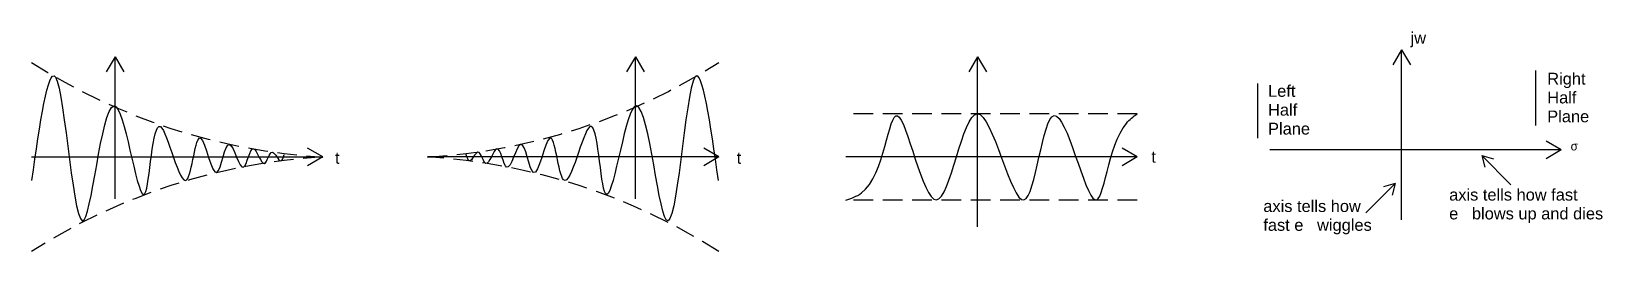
# Model space of a CAD drawing. Extents: x 4.4 to 24.5, y 5.2 to 8.
import ezdxf

# ---------------------------------------------------------------- set-up
doc = ezdxf.new("R2010")
doc.units = 0
doc.header["$MEASUREMENT"] = 0
doc.linetypes.add('HIDDEN', pattern=[0.375, 0.25, -0.125])
doc.layers.get('0').update_dxf_attribs({"linetype": 'CONTINUOUS'})
doc.layers.add('AXIS', color=9, linetype='CONTINUOUS')
doc.styles.add('MAX', font='ARIAL.TTF')

msp = doc.modelspace()

# ---------------------------------------------------------------- linework, layer by layer
for p, q in [((21.933, 7.787), (21.821, 7.594)), ((21.933, 5.613), (21.933, 7.787)), ((21.933, 7.787), (22.045, 7.594)), ((23.971, 6.506), (20.249, 6.506)), ((23.971, 6.506), (23.778, 6.618)), ((23.971, 6.506), (23.778, 6.394))]:
    msp.add_line(p, q)
for points in [[(4.427, 6.114), (4.728, 7.437), (5.097, 5.612), (5.506, 7.055), (5.872, 5.947), (6.071, 6.804), (6.406, 6.124), (6.584, 6.658), (6.793, 6.218), (6.955, 6.576), (7.134, 6.285), (7.261, 6.522), (7.4, 6.333), (7.501, 6.476), (7.61, 6.365), (7.652, 6.449)], [(13.202, 6.114), (12.901, 7.437), (12.532, 5.612), (12.124, 7.055), (11.757, 5.947), (11.558, 6.804), (11.223, 6.124), (11.046, 6.658), (10.836, 6.218), (10.674, 6.576), (10.495, 6.285), (10.369, 6.522), (10.229, 6.333), (10.128, 6.476), (10.02, 6.365), (9.978, 6.449)], [(14.829, 5.865), (15.03, 5.956), (15.488, 6.944), (15.986, 5.867), (16.508, 6.969), (17.106, 5.867), (17.492, 6.946), (18.014, 5.867), (18.415, 6.846), (18.552, 6.968)]]:
    msp.add_spline(points, degree=3)
at = {"layer": 'AXIS'}
for p, q in [((5.49, 7.698), (5.378, 7.504)), ((5.49, 5.881), (5.49, 7.698)), ((5.49, 7.698), (5.602, 7.504)), ((12.14, 7.698), (12.028, 7.504)), ((12.14, 5.881), (12.14, 7.698)), ((12.14, 7.698), (12.251, 7.504)), ((16.514, 7.698), (16.402, 7.504)), ((16.514, 5.524), (16.514, 7.698)), ((16.514, 7.698), (16.626, 7.504)), ((23.644, 7.521), (23.644, 6.82)), ((20.091, 7.357), (20.091, 6.656)), ((8.145, 6.416), (7.951, 6.528)), ((13.208, 6.416), (13.014, 6.528)), ((18.552, 6.416), (18.359, 6.528)), ((22.958, 6.433), (23.105, 6.393)), ((22.958, 6.433), (22.997, 6.286)), ((22.958, 6.433), (23.33, 6.06)), ((4.422, 6.416), (8.145, 6.416)), ((8.145, 6.416), (7.951, 6.304)), ((13.208, 6.416), (9.485, 6.416)), ((13.208, 6.416), (13.014, 6.304)), ((18.552, 6.416), (14.829, 6.416)), ((18.552, 6.416), (18.359, 6.304)), ((21.85, 6.075), (21.477, 5.703)), ((21.85, 6.075), (21.703, 6.036)), ((21.85, 6.075), (21.81, 5.928))]:
    msp.add_line(p, q, dxfattribs=at)
at = {"layer": 'AXIS', "linetype": 'HIDDEN'}
for p, q in [((18.552, 6.968), (14.829, 6.968)), ((18.552, 5.865), (14.829, 5.865))]:
    msp.add_line(p, q, dxfattribs=at)
for centre, start, end in [((8.604, 14.164), 237.3931, 266.6044), ((9.025, 14.164), 273.3956, 302.6069), ((8.604, -1.332), 93.3956, 122.6069), ((9.025, -1.332), 57.3931, 86.6044)]:
    msp.add_arc(centre, 7.762, start, end, dxfattribs=at)

# ---------------------------------------------------------------- texts
at = {"layer": 'AXIS', "style": 'MAX'}
for s, p in [('jw', (22.047, 7.863)), ('Right', (23.794, 7.342)), ('Left', (20.226, 7.185)), ('Half', (23.794, 7.101)), ('Half', (20.226, 6.944)), ('Plane', (20.226, 6.703)), ('Plane', (23.794, 6.86)), ('t', (18.733, 6.343)), ('axis tells how', (20.165, 5.713)), ('axis tells how fast', (22.54, 5.859)), ('fast e   wiggles', (20.165, 5.472)), ('e   blows up and dies', (22.54, 5.618))]:
    msp.add_text(s, height=0.15, dxfattribs=at).set_placement(p)
at = {"layer": 'AXIS', "attachment_point": 1, "style": 'MAX'}
for s, insert, char_height, width in [('t', (8.302, 6.479), 0.15, 1.9284), ('t', (13.435, 6.479), 0.15, 1.9284), ('\\fSymbol|b0|i0|c2|p18;s', (24.092, 6.612), 0.1125, 1.0301)]:
    msp.add_mtext(s, dxfattribs=dict(at, insert=insert, char_height=char_height, width=width))

doc.saveas('drawing.dxf')
